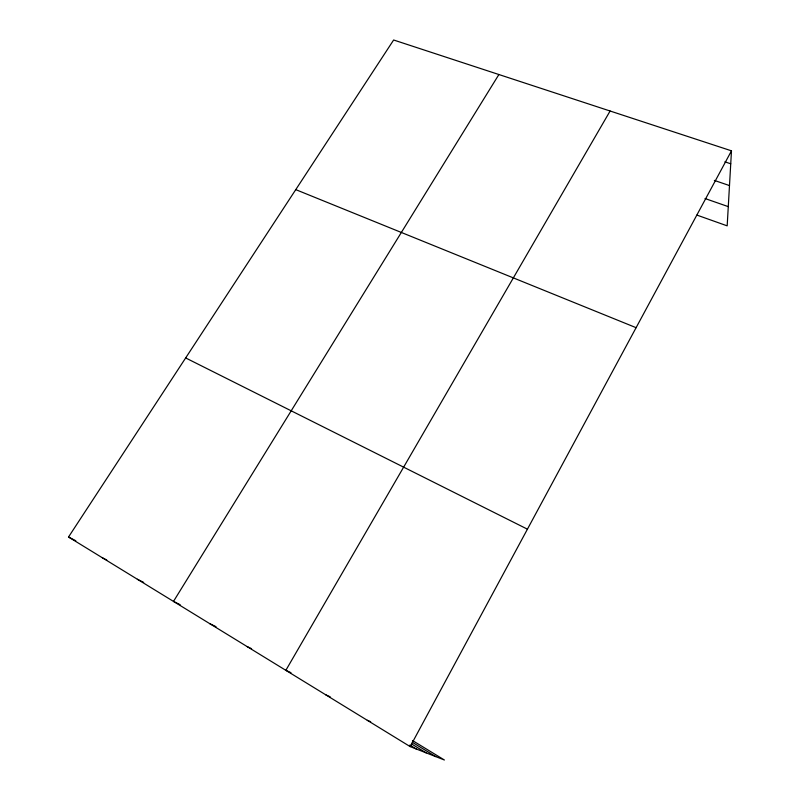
<?xml version="1.0" encoding="UTF-8"?>
<svg xmlns="http://www.w3.org/2000/svg" width="800" height="800" viewBox="0 0 800 800"><rect width="100%" height="100%" fill="white"/><g stroke="black" fill="none" stroke-linecap="round" stroke-linejoin="round"><path stroke-width="1.2" d="M412.51 740.53L444.4 760L410.17 746.6L68.52 537.02L393.64 40L731.48 150.83L727.18 225.85L696.91 215.09M410.17 746.6L731.48 150.83M610.1 111.01L285.84 670.33L290.98 672.69M498.89 74.53L173.49 601.41L180.16 604.7M724.89 161.84L730.74 163.78M714.34 180.41L729.49 185.57M705.02 198.53L728.28 206.63M295.76 189.63L636.1 327.68M367.28 720.29L370.68 721.72M325.86 694.88L330.17 696.79M247.15 646.6L251.58 648.69M209.72 623.64L216.02 626.68M185.66 357.94L527.43 529.18M137.36 579.25L143.68 582.41M102.39 557.79L106.8 560.03M68.52 537.02L75.82 540.76M412.29 742.28L435.75 756.61M411.55 743.91L426.17 752.87M409.86 745.08L416.17 748.95"/></g></svg>
